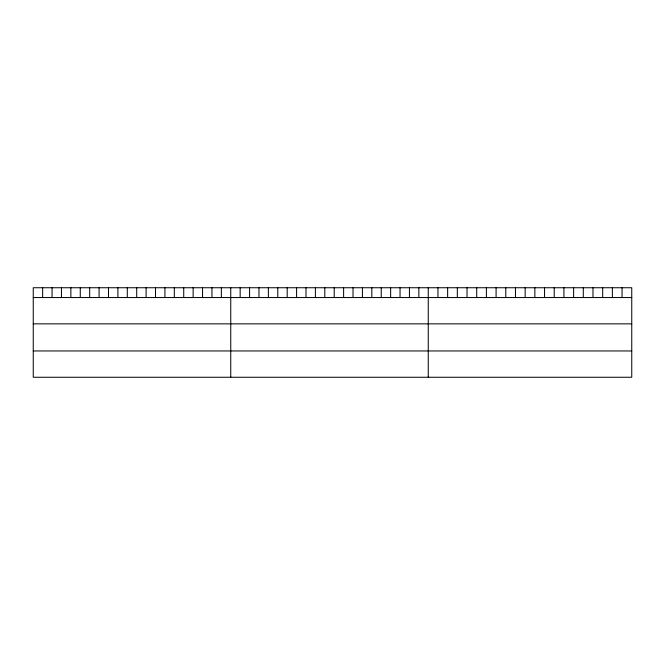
<?xml version="1.0" encoding="UTF-8"?>
<svg xmlns="http://www.w3.org/2000/svg" width="665" height="665" viewBox="0 0 665 665"><rect width="100%" height="100%" fill="white"/><g stroke="black" fill="none" stroke-linecap="round" stroke-linejoin="round"><path stroke-width="1" d="M631.75 297.546L631.75 377.263L33.25 377.263L33.25 287.737L631.75 287.737L631.75 297.546L33.25 297.546M33.25 323.855L631.75 323.855M33.25 350.954L631.75 350.954M622.058 287.737L622.058 297.546M612.374 287.737L612.374 297.546M602.681 287.737L602.681 297.546M592.989 287.737L592.989 297.546M583.296 287.737L583.296 297.546M573.612 287.737L573.612 297.546M563.92 287.737L563.92 297.546M554.228 287.737L554.228 297.546M544.544 287.737L544.544 297.546M534.851 287.737L534.851 297.546M525.159 287.737L525.159 297.546M515.466 287.737L515.466 297.546M505.782 287.737L505.782 297.546M496.09 287.737L496.09 297.546M486.398 287.737L486.398 297.546M476.714 287.737L476.714 297.546M467.021 287.737L467.021 297.546M457.329 287.737L457.329 297.546M447.636 287.737L447.636 297.546M437.952 287.737L437.952 297.546M428.26 287.737L428.26 377.263M418.859 287.737L418.859 297.546M409.449 287.737L409.449 297.546M400.047 287.737L400.047 297.546M390.638 287.737L390.638 297.546M381.236 287.737L381.236 297.546M371.826 287.737L371.826 297.546M362.425 287.737L362.425 297.546M353.024 287.737L353.024 297.546M343.614 287.737L343.614 297.546M334.212 287.737L334.212 297.546M324.803 287.737L324.803 297.546M315.401 287.737L315.401 297.546M305.991 287.737L305.991 297.546M296.59 287.737L296.59 297.546M287.189 287.737L287.189 297.546M277.779 287.737L277.779 297.546M268.377 287.737L268.377 297.546M258.968 287.737L258.968 297.546M249.566 287.737L249.566 297.546M240.156 287.737L240.156 297.546M230.755 287.737L230.755 377.263M221.354 287.737L221.354 297.546M211.944 287.737L211.944 297.546M202.542 287.737L202.542 297.546M193.133 287.737L193.133 297.546M183.731 287.737L183.731 297.546M174.321 287.737L174.321 297.546M164.92 287.737L164.92 297.546M155.519 287.737L155.519 297.546M146.109 287.737L146.109 297.546M136.707 287.737L136.707 297.546M127.298 287.737L127.298 297.546M117.896 287.737L117.896 297.546M108.486 287.737L108.486 297.546M99.085 287.737L99.085 297.546M89.684 287.737L89.684 297.546M80.274 287.737L80.274 297.546M70.872 287.737L70.872 297.546M61.463 287.737L61.463 297.546M52.061 287.737L52.061 297.546M42.651 287.737L42.651 297.546"/></g></svg>
